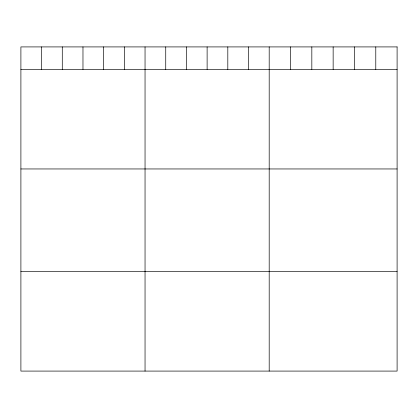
<?xml version="1.0" encoding="UTF-8"?>
<svg xmlns="http://www.w3.org/2000/svg" width="418" height="418" viewBox="0 0 418 418"><rect width="100%" height="100%" fill="white"/><g stroke="black" fill="none" stroke-linecap="round" stroke-linejoin="round"><path stroke-width="0.63" d="M20.9 69.398L397.1 69.398M20.9 168.956L397.1 168.956M20.9 271.528L397.1 271.528M375.782 46.915L375.782 69.398M354.464 46.915L354.464 69.398M333.146 46.915L333.146 69.398M311.828 46.915L311.828 69.398M290.51 46.915L290.51 69.398M269.192 46.915L269.192 371.085M248.501 46.915L248.501 69.398M227.81 46.915L227.81 69.398M207.119 46.915L207.119 69.398M186.428 46.915L186.428 69.398M165.737 46.915L165.737 69.398M145.046 46.915L145.046 371.085M124.355 46.915L124.355 69.398M103.664 46.915L103.664 69.398M82.973 46.915L82.973 69.398M62.282 46.915L62.282 69.398M41.591 46.915L41.591 69.398M397.1 46.915L20.9 46.915L20.9 371.085L397.1 371.085L397.1 46.915"/></g></svg>
